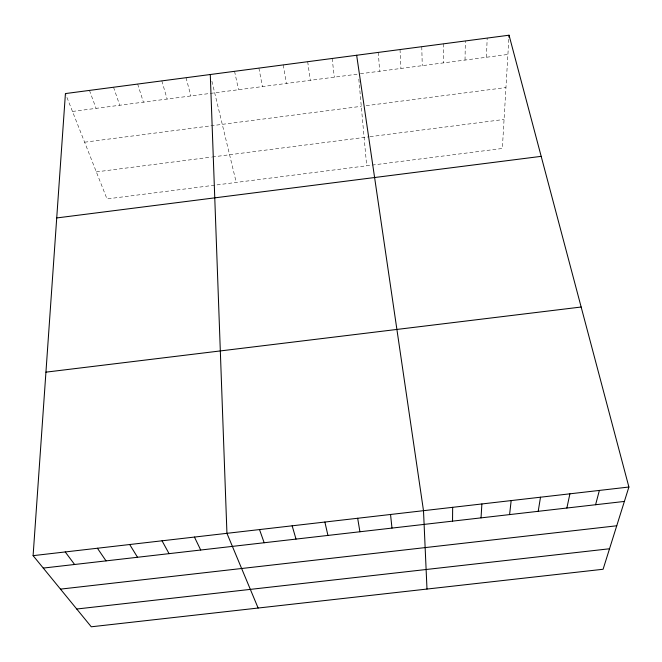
<?xml version="1.0" encoding="UTF-8"?>
<svg xmlns="http://www.w3.org/2000/svg" width="662" height="662" viewBox="0 0 662 662"><rect width="100%" height="100%" fill="white"/><g stroke="black" fill="none" stroke-linecap="round" stroke-linejoin="round"><path stroke-width="0.5" stroke-dasharray="3.31 2.48" d="M465.022 60.068L465.345 40.961M486.454 57.263L487.182 38.09M508.813 39.257L502.342 148.478L107.004 198.923L65.422 93.574M72.481 111.448L358.357 74.028M360.376 73.763L507.911 54.45M84.62 142.206L361.287 106.317M366.185 105.68L505.95 87.549M96.329 171.888L211.344 157.093M212.353 156.968L369.09 136.811M370.083 136.678L504.063 119.45M89.461 90.413L96.081 108.361M113.541 87.243L119.723 105.266M137.663 84.074L143.406 102.163M161.834 80.896L167.122 99.06M186.039 77.711L190.888 95.949M211.906 81.269L236.243 182.431M234.571 71.322L238.535 89.709M258.9 68.12L262.417 86.59M283.278 64.917L286.34 83.453M307.689 61.698L310.304 80.317M332.15 58.488L334.31 77.173M358.821 79.159L366.682 165.79M378.325 52.414L379.624 71.248M400.03 49.551L400.924 68.459M421.768 46.696L422.257 65.662M443.54 43.833L443.623 62.865"/><path stroke-width="0.99" d="M452.543 521.143L452.659 507.324M508.937 37.237L509.053 35.21L65.422 93.574L33.1 555.65L91.273 626.79L603.099 569.262L628.9 487.025L509.053 35.21M481.042 517.874L481.878 503.956M509.591 514.597L511.163 500.588M538.206 511.321L540.506 497.203M566.871 508.027L569.908 493.819M595.593 504.734L599.375 490.426M56.725 217.947L541.185 156.348M45.935 372.152L581.153 307.019M33.1 555.65L628.9 487.025M43.27 568.079L624.382 501.432M60.474 589.13L616.744 525.785M76.742 609.015L609.528 548.765M65.224 551.951L74.607 564.487M97.413 548.235L106.028 560.88M129.686 544.52L137.514 557.272M162.033 540.796L169.067 553.655M194.446 537.064L200.702 550.023M258.13 608.039L226.942 533.324L210.284 74.516M259.512 529.567L264.171 542.749M292.157 525.81L296.013 539.091M324.877 522.045L327.93 535.434M357.67 518.263L359.913 531.768M356.653 55.26L423.498 510.683L426.99 589.056M390.547 514.482L391.978 528.086"/></g></svg>
